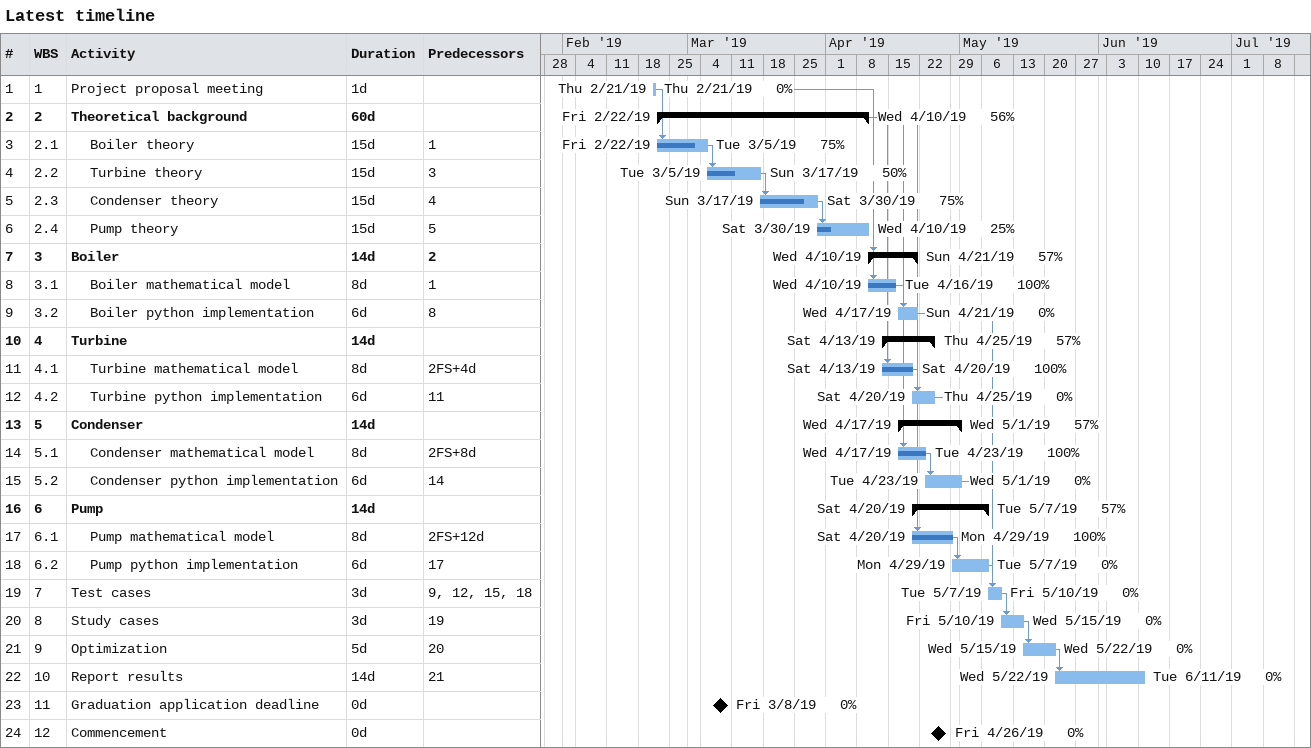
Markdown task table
Latest timeline

| ID | WBS | Task | Duration | Start | Finish | Predecessors | % complete |
|---|---|---|---|---|---|---|---|
| 1 | 1 | Project proposal meeting | 1d | 2019-02-21 | 2019-02-21 |  | 0 |
| 2 | 2 | **Theoretical background** | 60d | 2019-02-22 | 2019-04-10 |  | 56 |
| 3 | 2.1 | Boiler theory | 15d | 2019-02-22 | 2019-03-05 | 1 | 75 |
| 4 | 2.2 | Turbine theory | 15d | 2019-03-05 | 2019-03-17 | 3 | 50 |
| 5 | 2.3 | Condenser theory | 15d | 2019-03-17 | 2019-03-30 | 4 | 75 |
| 6 | 2.4 | Pump theory | 15d | 2019-03-30 | 2019-04-10 | 5 | 25 |
| 7 | 3 | **Boiler** | 14d | 2019-04-10 | 2019-04-21 | 2 | 57 |
| 8 | 3.1 | Boiler mathematical model | 8d | 2019-04-10 | 2019-04-16 | 1 | 100 |
| 9 | 3.2 | Boiler python implementation | 6d | 2019-04-17 | 2019-04-21 | 8 | 0 |
| 10 | 4 | **Turbine** | 14d | 2019-04-13 | 2019-04-25 |  | 57 |
| 11 | 4.1 | Turbine mathematical model | 8d | 2019-04-13 | 2019-04-20 | 2FS+4d | 100 |
| 12 | 4.2 | Turbine python implementation | 6d | 2019-04-20 | 2019-04-25 | 11 | 0 |
| 13 | 5 | **Condenser** | 14d | 2019-04-17 | 2019-05-01 |  | 57 |
| 14 | 5.1 | Condenser mathematical model | 8d | 2019-04-17 | 2019-04-23 | 2FS+8d | 100 |
| 15 | 5.2 | Condenser python implementation | 6d | 2019-04-23 | 2019-05-01 | 14 | 0 |
| 16 | 6 | **Pump** | 14d | 2019-04-20 | 2019-05-07 |  | 57 |
| 17 | 6.1 | Pump mathematical model | 8d | 2019-04-20 | 2019-04-29 | 2FS+12d | 100 |
| 18 | 6.2 | Pump python implementation | 6d | 2019-04-29 | 2019-05-07 | 17 | 0 |
| 19 | 7 | Test cases | 3d | 2019-05-07 | 2019-05-10 | 9, 12, 15, 18 | 0 |
| 20 | 8 | Study cases | 3d | 2019-05-10 | 2019-05-15 | 19 | 0 |
| 21 | 9 | Optimization | 5d | 2019-05-15 | 2019-05-22 | 20 | 0 |
| 22 | 10 | Report results | 14d | 2019-05-22 | 2019-06-11 | 21 | 0 |
| 23 | 11 | Graduation application deadline | 0d | 2019-03-08 | 2019-03-08 |  | 0 |
| 24 | 12 | Commencement | 0d | 2019-04-26 | 2019-04-26 |  | 0 |
